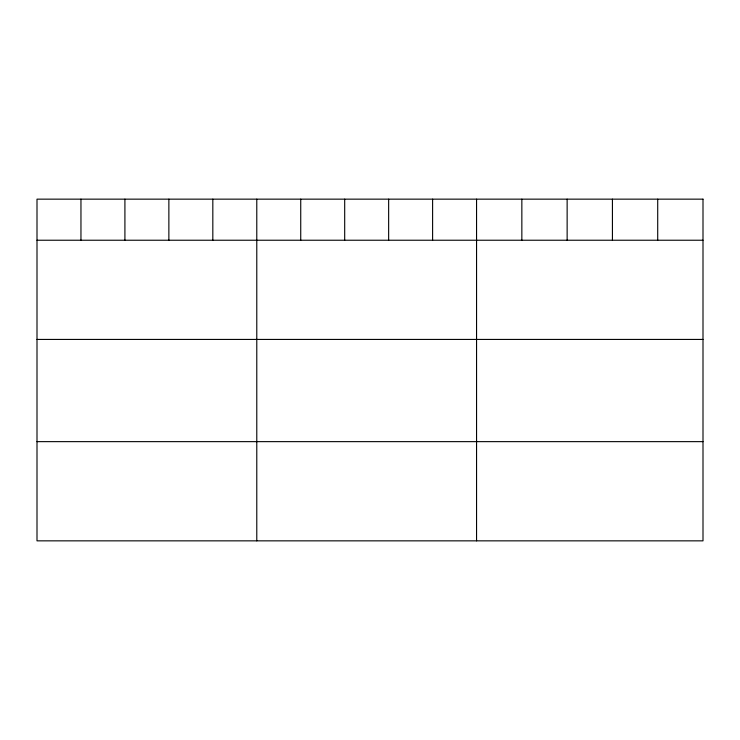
<?xml version="1.0" encoding="UTF-8"?>
<svg xmlns="http://www.w3.org/2000/svg" width="740" height="740" viewBox="0 0 740 740"><rect width="100%" height="100%" fill="white"/><g stroke="black" fill="none" stroke-linecap="round" stroke-linejoin="round"><path stroke-width="1.11" d="M37 240.232L703 240.232M37 339.429L703 339.429M37 441.641L703 441.641M657.712 199.153L657.712 240.232M612.424 199.153L612.424 240.232M567.136 199.153L567.136 240.232M521.848 199.153L521.848 240.232M476.56 199.153L476.56 540.848M432.604 199.153L432.604 240.232M388.648 199.153L388.648 240.232M344.692 199.153L344.692 240.232M300.736 199.153L300.736 240.232M256.78 199.153L256.78 540.848M212.824 199.153L212.824 240.232M168.868 199.153L168.868 240.232M124.912 199.153L124.912 240.232M80.956 199.153L80.956 240.232M703 199.153L37 199.153L37 540.848L703 540.848L703 199.153"/></g></svg>
